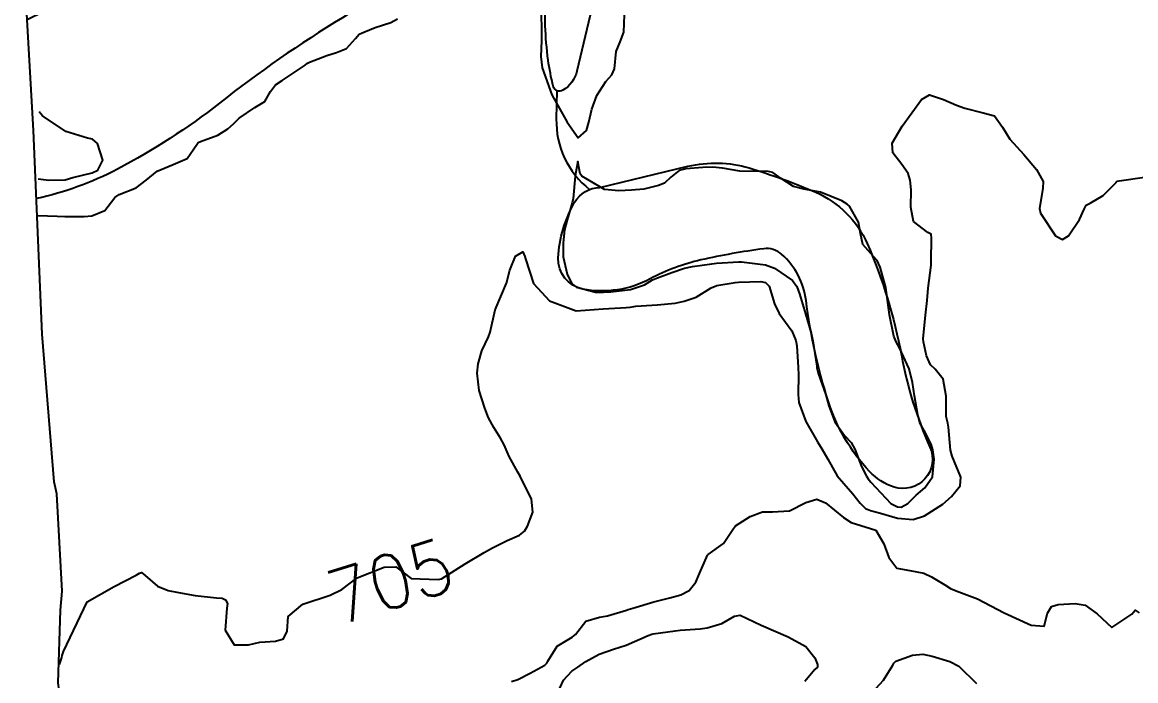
# Model space of a CAD drawing. Header units: metres. Extents: x 298520 to 308411, y 7433745 to 7450750.
# Drawn here: x 304818.8 to 304901.4, y 7437281.1 to 7437329.9 of the extents above; entities that cross this region are included whole.
import ezdxf
from ezdxf.enums import TextEntityAlignment as Align

# ---------------------------------------------------------------- set-up
doc = ezdxf.new("R2010")
doc.units = ezdxf.units.M
doc.header["$LTSCALE"] = 10
for name, color, linetype in [('Area', 45, 'Continuous'), ('Cotas', 45, 'Continuous'), ('Curvas de Nivel 1m', 11, 'Continuous'), ('Curvas de Nivel 5m', 15, 'Continuous'), ('Hidrografia', 140, 'Continuous')]:
    doc.layers.add(name, color=color, linetype=linetype)
doc.styles.add('Style-STANDARD', font='STANDARD.shx')

msp = doc.modelspace()

# ---------------------------------------------------------------- linework, layer by layer
at = {"layer": 'Area'}
msp.add_polyline3d([(304840.366, 7437188.112, 718.035), (304840.181, 7437191.612, 717.884), (304837.151, 7437209.071, 720.093), (304836.992, 7437210.189, 720.203), (304835.418, 7437216.438, 719.692), (304833.789, 7437223.978, 719.922), (304833.219, 7437225.834, 719.822), (304831.544, 7437232.612, 716.962), (304830.334, 7437238.573, 712.702), (304830.003, 7437239.447, 712.212), (304828.892, 7437243.393, 712.312), (304828.677, 7437244.714, 712.163), (304827.825, 7437248.295, 726.332), (304825.983, 7437255.791, 711.692), (304824.841, 7437261.842, 706.642), (304823.439, 7437266.775, 705.712), (304821.514, 7437280.923, 705.134), (304821.688, 7437286.308, 705.076), (304821.804, 7437287.726, 705.135), (304821.417, 7437294.938, 704.773), (304821.219, 7437295.833, 704.863), (304820.32, 7437306.791, 704.544), (304819.688, 7437321.882, 703.184), (304818.85, 7437336.622, 704.115)], dxfattribs=at)
at = {"layer": 'Curvas de Nivel 1m', "flags": 128}
for points, elevation in [([(304857.333, 7437330.538), (304857.352, 7437329.357), (304857.351, 7437328.538), (304857.297, 7437327.387), (304857.388, 7437326.537), (304858.113, 7437324.53), (304859.246, 7437322.518), (304860.075, 7437321.342), (304860.69, 7437321.894), (304860.867, 7437322.498), (304861.085, 7437323.478), (304861.453, 7437324.49), (304862.123, 7437325.517), (304862.576, 7437326.028), (304862.75, 7437326.474), (304862.878, 7437327.747), (304863.183, 7437328.47), (304863.454, 7437329.183), (304863.495, 7437330.467)], 704), ([(304820.003, 7437315.58), (304821.441, 7437315.526), (304822.001, 7437315.502), (304823.438, 7437315.509), (304824.002, 7437315.565), (304824.974, 7437315.96), (304825.718, 7437316.915), (304826.025, 7437317.14), (304827.294, 7437317.633), (304828.036, 7437318.198), (304828.851, 7437318.878), (304830.048, 7437319.356), (304831.087, 7437319.815), (304831.788, 7437320.843), (304831.897, 7437321.01), (304832.067, 7437321.079), (304833.353, 7437321.548), (304834.081, 7437322.019), (304834.514, 7437322.387), (304834.927, 7437322.807), (304836.101, 7437323.586), (304836.841, 7437324.047), (304837.244, 7437324.779), (304837.615, 7437325.278), (304838.121, 7437325.605), (304839.816, 7437326.745), (304839.996, 7437326.881), (304840.136, 7437326.949), (304841.428, 7437327.442), (304842.147, 7437327.677), (304842.899, 7437327.965), (304843.552, 7437328.706), (304843.84, 7437329.029), (304844.168, 7437329.193), (304845.007, 7437329.524), (304846.175, 7437329.907), (304846.684, 7437330.159)], 704), ([(304820.033, 7437318.31), (304820.812, 7437318.196), (304822.036, 7437318.232), (304822.589, 7437318.403), (304824.041, 7437318.753), (304824.442, 7437318.934), (304824.822, 7437319.699), (304824.44, 7437320.934), (304824.068, 7437321.248), (304823.688, 7437321.325), (304822.076, 7437321.81), (304820.339, 7437322.978), (304820.093, 7437323.27)], 703), ([(304855.132, 7437281.015), (304855.592, 7437281.174), (304856.502, 7437281.638), (304857.608, 7437282.223), (304857.755, 7437282.385), (304857.828, 7437282.528), (304858.514, 7437283.632), (304859.631, 7437284.304), (304859.875, 7437284.506), (304860.647, 7437285.496), (304861.653, 7437285.787), (304862.245, 7437285.883), (304863.661, 7437286.314), (304863.773, 7437286.347), (304864.132, 7437286.453), (304865.668, 7437286.929), (304866.855, 7437287.234), (304867.673, 7437287.446), (304868.301, 7437287.78), (304868.793, 7437288.399), (304869.062, 7437289.024), (304869.653, 7437290.391), (304869.673, 7437290.421), (304869.704, 7437290.451), (304870.832, 7437291.258), (304871.578, 7437292.362), (304871.735, 7437292.574), (304872.822, 7437293.269), (304873.745, 7437293.595), (304874.476, 7437293.603), (304875.746, 7437293.676), (304876.94, 7437294.302), (304877.755, 7437294.548), (304878.414, 7437294.283), (304879.742, 7437293.175), (304880.3, 7437292.823), (304881.734, 7437292.36), (304882.13, 7437292.236), (304882.729, 7437291.219), (304883.097, 7437290.226), (304883.695, 7437289.427), (304884.66, 7437289.244), (304885.691, 7437289.045), (304886.276, 7437288.779), (304887.245, 7437288.177), (304887.679, 7437287.928), (304888.087, 7437287.756), (304889.668, 7437287.145), (304891.653, 7437286.12), (304893.644, 7437285.208), (304894.613, 7437285.121), (304894.866, 7437286.088), (304895.163, 7437286.582), (304895.663, 7437286.738), (304896.913, 7437286.813), (304897.662, 7437286.674), (304898.557, 7437286.041), (304899.643, 7437285.029), (304901.111, 7437286.008), (304901.358, 7437286.304), (304901.655, 7437286.116)], 706), ([(304858.713, 7437280.519), (304858.985, 7437281.123), (304859.602, 7437281.775), (304860.037, 7437282.073), (304860.645, 7437282.495), (304861.619, 7437283.058), (304862.687, 7437283.405), (304863.625, 7437283.714), (304865.263, 7437284.436), (304865.529, 7437284.538), (304865.635, 7437284.56), (304867.267, 7437284.785), (304867.639, 7437284.815), (304869.111, 7437284.925), (304869.642, 7437285.008), (304870.712, 7437285.309), (304871.656, 7437285.874), (304872.085, 7437285.927), (304873.646, 7437285.206), (304875.633, 7437284.32), (304876.944, 7437283.618), (304877.618, 7437282.768), (304877.816, 7437282.288), (304877.819, 7437282.079), (304877.607, 7437281.915), (304876.874, 7437281.02)], 707), ([(304881.882, 7437280.237), (304882.702, 7437281.123), (304883.394, 7437282.222), (304883.467, 7437282.368), (304883.616, 7437282.531), (304884.86, 7437282.968), (304885.621, 7437283.054), (304886.324, 7437282.893), (304887.616, 7437282.493), (304888.289, 7437282.163), (304889.594, 7437280.863)], 707)]:
    msp.add_lwpolyline(points, dxfattribs=dict(at, elevation=elevation))
at = {"layer": 'Curvas de Nivel 1m', "elevation": 704, "flags": 128}
msp.add_lwpolyline([(304874.49, 7437318.776), (304874.048, 7437318.868), (304873.546, 7437318.847), (304872.048, 7437318.881), (304870.767, 7437319.096), (304870.051, 7437319.161), (304869.313, 7437319.134), (304868.049, 7437319.042), (304867.549, 7437318.914), (304866.944, 7437318.421), (304866.481, 7437317.981), (304866.034, 7437317.802), (304864.943, 7437317.533), (304864.028, 7437317.459), (304863.076, 7437317.42), (304862.028, 7437317.51), (304860.332, 7437318.506), (304860.22, 7437318.682), (304860.054, 7437319.6), (304859.873, 7437318.684), (304859.855, 7437318.512), (304859.69, 7437316.841), (304859.633, 7437316.514), (304859.244, 7437315.274), (304859.053, 7437314.519), (304858.945, 7437313.559), (304858.962, 7437312.52), (304859.246, 7437311.224), (304859.608, 7437310.513), (304859.94, 7437310.261), (304861.355, 7437309.906), (304861.937, 7437309.891), (304862.491, 7437309.921), (304863.939, 7437310.087), (304864.997, 7437310.444), (304865.582, 7437310.802), (304865.951, 7437310.956), (304867.02, 7437311.357), (304867.962, 7437311.686), (304868.555, 7437311.813), (304869.967, 7437312.002), (304870.316, 7437312.037), (304871.97, 7437312.148), (304872.175, 7437312.153), (304873.967, 7437311.935), (304874.62, 7437311.673), (304875.95, 7437310.75), (304876.287, 7437310.307), (304876.477, 7437309.765), (304876.916, 7437308.3), (304877.347, 7437306.85), (304877.475, 7437306.294), (304877.752, 7437304.413), (304877.767, 7437304.291), (304877.869, 7437303.885), (304878.419, 7437302.284), (304878.647, 7437301.476), (304879.093, 7437300.277), (304879.813, 7437299.257), (304880.299, 7437298.754), (304880.584, 7437298.258), (304881.074, 7437296.96), (304881.439, 7437296.245), (304881.579, 7437296.051), (304881.769, 7437295.809), (304883.25, 7437294.225), (304883.75, 7437293.967), (304884.016, 7437293.951), (304884.508, 7437294.212), (304885.127, 7437294.838), (304885.765, 7437295.372), (304886.336, 7437296.192), (304886.472, 7437297.511), (304886.359, 7437298.192), (304886.238, 7437298.625), (304885.815, 7437299.455), (304885.406, 7437300.204), (304885.248, 7437300.789), (304885.011, 7437302.208), (304884.869, 7437303.203), (304884.608, 7437304.213), (304883.888, 7437305.763), (304883.637, 7437306.223), (304883.484, 7437306.64), (304883.146, 7437308.228), (304883.038, 7437309.123), (304882.88, 7437310.231), (304882.458, 7437311.742), (304882.237, 7437312.237), (304881.976, 7437312.549), (304881.166, 7437313.433), (304880.99, 7437314.255), (304880.843, 7437315.1), (304880.177, 7437316.268), (304880.015, 7437316.428), (304879.621, 7437316.672), (304878.028, 7437317.311), (304876.805, 7437317.529), (304876.034, 7437317.73), (304875.123, 7437318.324)], close=True, dxfattribs=at)
at = {"layer": 'Curvas de Nivel 5m', "elevation": 705, "flags": 128}
msp.add_lwpolyline([(304821.603, 7437282.29), (304821.776, 7437282.792), (304821.813, 7437282.958), (304821.914, 7437283.255), (304823.663, 7437286.94), (304825.674, 7437288.067), (304827.292, 7437288.894), (304827.532, 7437289.044), (304827.685, 7437289.1), (304827.961, 7437288.887), (304828.887, 7437288.09), (304829.672, 7437287.772), (304830.434, 7437287.622), (304831.668, 7437287.397), (304833.257, 7437287.234), (304833.667, 7437287.193), (304833.93, 7437287.081), (304834.06, 7437286.814), (304834.02, 7437286.452), (304833.885, 7437284.816), (304834.555, 7437283.739), (304835.622, 7437283.73), (304836.469, 7437283.937), (304837.625, 7437284.018), (304838.219, 7437284.172), (304838.481, 7437284.762), (304838.558, 7437285.852), (304839.663, 7437286.75), (304841.67, 7437287.42), (304842.541, 7437287.845), (304843.683, 7437288.7), (304845.691, 7437289.491), (304846.545, 7437289.515), (304847.683, 7437288.65), (304849.682, 7437288.577), (304849.931, 7437288.626), (304851.694, 7437289.756), (304853.11, 7437290.586), (304853.488, 7437290.8), (304853.708, 7437290.922), (304854.804, 7437291.476), (304855.723, 7437291.867), (304856.095, 7437292.179), (304856.321, 7437292.544), (304856.7, 7437293.583), (304856.598, 7437294.542), (304855.778, 7437296.247), (304855.585, 7437296.553), (304854.946, 7437297.715), (304854.589, 7437298.568), (304854.31, 7437299.074), (304853.816, 7437299.854), (304853.42, 7437300.584), (304853.135, 7437301.285), (304852.736, 7437302.591), (304852.578, 7437303.881), (304852.647, 7437304.592), (304852.92, 7437305.552), (304853.412, 7437306.585), (304853.548, 7437306.934), (304853.923, 7437308.58), (304854.754, 7437310.568), (304854.998, 7437311.523), (304855.421, 7437312.558), (304855.976, 7437312.884), (304856.116, 7437312.549), (304856.155, 7437312.364), (304856.745, 7437310.542), (304857.93, 7437309.263), (304859.923, 7437308.51), (304861.925, 7437308.663), (304863.638, 7437308.751), (304863.926, 7437308.79), (304864.336, 7437308.863), (304865.928, 7437308.961), (304867.266, 7437309.08), (304867.931, 7437309.229), (304868.816, 7437309.52), (304869.941, 7437310.227), (304870.352, 7437310.384), (304871.702, 7437310.608), (304871.947, 7437310.631), (304873.606, 7437310.686), (304873.947, 7437310.613), (304874.233, 7437310.336), (304874.621, 7437309.021), (304874.971, 7437308.324), (304875.904, 7437307.022), (304876.208, 7437306.307), (304876.276, 7437305.919), (304876.391, 7437304.305), (304876.408, 7437303.764), (304876.368, 7437302.305), (304876.437, 7437301.711), (304876.938, 7437300.299), (304877.808, 7437298.795), (304878.132, 7437298.287), (304878.571, 7437297.503), (304879.279, 7437296.275), (304879.767, 7437295.698), (304880.442, 7437294.942), (304880.976, 7437294.252), (304881.364, 7437293.861), (304881.748, 7437293.706), (304882.475, 7437293.503), (304883.742, 7437293.127), (304884.912, 7437293.037), (304885.744, 7437293.304), (304887.101, 7437294.18), (304887.759, 7437294.745), (304888.395, 7437295.535), (304888.435, 7437296.163), (304887.796, 7437297.722), (304887.683, 7437298.172), (304887.537, 7437299.891), (304887.474, 7437300.175), (304887.344, 7437300.663), (304887.35, 7437302.178), (304887.121, 7437303.437), (304886.543, 7437304.19), (304886.193, 7437304.512), (304885.883, 7437305.178), (304885.671, 7437306.202), (304885.66, 7437306.439), (304885.826, 7437308.201), (304885.934, 7437309.29), (304886.026, 7437310.189), (304886.248, 7437311.908), (304886.252, 7437312.187), (304886.272, 7437313.906), (304886.247, 7437314.187), (304885.994, 7437314.328), (304884.931, 7437315.135), (304884.737, 7437316.209), (304884.757, 7437317.484), (304884.672, 7437318.211), (304884.532, 7437318.697), (304884.054, 7437319.373), (304883.395, 7437320.227), (304883.359, 7437320.942), (304884.093, 7437322.22), (304885.53, 7437324.199), (304886.116, 7437324.524), (304887.165, 7437324.179), (304888.109, 7437323.774), (304888.732, 7437323.538), (304890.103, 7437323.201), (304890.943, 7437322.979), (304891.526, 7437322.129), (304892.08, 7437321.239), (304893.115, 7437320.109), (304894.052, 7437318.992), (304894.537, 7437318.095), (304894.527, 7437317.604), (304894.27, 7437316.097), (304894.346, 7437315.76), (304895.467, 7437314.085), (304895.99, 7437313.804), (304896.426, 7437314.074), (304897.229, 7437315.285), (304897.583, 7437316.056), (304897.722, 7437316.35), (304898.02, 7437316.51), (304898.994, 7437317.075), (304899.958, 7437318.031), (304899.994, 7437318.08), (304900.044, 7437318.13), (304900.17, 7437318.154), (304902.047, 7437318.417)], dxfattribs=at)
at = {"layer": 'Hidrografia', "elevation": 703.704}
for points in [[(304819.22, 7437330.112), (304829.242, 7437335.061, 0.00806), (304839.054, 7437340.103, 0.002261), (304844.864, 7437343.243, -0.236158), (304852.77, 7437343.528, -0.148102), (304858.39, 7437338.581, 0.049693), (304861.82, 7437334.109), (304859.98, 7437326.292, -0.20502), (304858.93, 7437324.869, -0.50093), (304858.218, 7437325.169, -0.026943), (304857.844, 7437327.115, -0.053461), (304857.694, 7437332.206, 0.395994), (304855.108, 7437335.425, 0.166886), (304849.486, 7437334.34, 0.006569), (304842.583, 7437330.252, 0.029704), (304833.469, 7437323.921, -0.045915), (304825.899, 7437319.017, -0.067657), (304819.899, 7437316.841, 9.363256)], [(304858.498, 7437324.841), (304858.448, 7437322.746, 0.236364), (304860.917, 7437317.511, 3.673707)]]:
    msp.add_lwpolyline(points, format="xyb", dxfattribs=at)
at = {"layer": 'Hidrografia'}
msp.add_lwpolyline([(304861.682, 7437317.664), (304868.206, 7437319.232, -0.132058), (304872.736, 7437319.112, -0.030561), (304877.689, 7437317.302, -0.18889), (304881.495, 7437313.501, -0.05755), (304884.037, 7437305.214, 0.059089), (304886.151, 7437298.396, -0.648768), (304883.493, 7437295.44, -0.126425), (304881.681, 7437296.587, -0.112741), (304878.6, 7437301.835, -0.045107), (304876.969, 7437309.27, 0.1815), (304875.156, 7437312.709, 0.217655), (304873.827, 7437313.118, 0.023125), (304869.167, 7437312.285, 0.067222), (304865.416, 7437310.885, -0.172333), (304860.415, 7437310.128, -0.372055), (304858.596, 7437312.436, -0.120986), (304859.808, 7437316.561, -0.261917)], format="xyb", close=True, dxfattribs=at)

# ---------------------------------------------------------------- texts
at = {"layer": 'Cotas', "style": 'Style-STANDARD'}
msp.add_text('705', height=4, rotation=17.38878, dxfattribs=at).set_placement((304846.146, 7437288.451, 705), align=Align.MIDDLE_CENTER)

doc.saveas('drawing.dxf')
